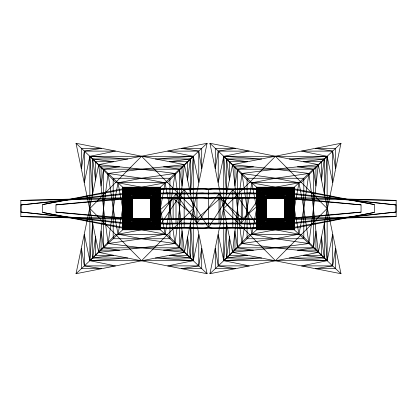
<?xml version="1.0" encoding="UTF-8"?>
<svg xmlns="http://www.w3.org/2000/svg" width="417" height="417" viewBox="0 0 417 417"><rect width="100%" height="100%" fill="white"/><g stroke="black" fill="none" stroke-linecap="round" stroke-linejoin="round"><path stroke-width="0.63" d="M158.491 189.354L159.179 228.417L124.626 227.646L123.938 188.583L158.491 189.354L158.491 227.646L159.179 188.583L124.626 189.354L123.938 228.417L158.491 227.646L184.168 189.354L208.5 227.646L232.832 189.354L258.509 227.646L257.821 188.583L292.374 189.354L293.062 228.417L123.938 228.417L123.938 188.583L159.977 187.697L141.561 187.202L123.145 187.697L159.179 188.583L159.179 228.417L123.145 229.303L141.561 229.798L159.977 229.303L123.938 228.417L42.675 212.441L42.675 204.559L123.938 188.583L293.062 188.583L293.062 228.417L258.509 227.646L258.509 189.354L291.66 190.152L259.859 190.866L290.341 191.627L261.162 192.32L289.064 193.05L395.931 204.935L395.931 212.065L289.064 223.95L261.162 224.68L290.341 225.373L259.859 226.134L291.66 226.848L258.509 227.646L250.461 228.417L232.832 227.646L213.478 228.417L208.5 227.646L203.522 228.417L184.168 227.646L166.539 228.417L158.491 227.646L125.34 226.848L157.141 226.134L126.659 225.373L155.838 224.68L127.936 223.95L21.069 212.065L21.069 204.935L127.936 193.05L155.838 192.32L126.659 191.627L157.141 190.866L125.34 190.152L158.491 189.354L166.539 188.583L184.168 189.354L203.522 188.583L208.5 189.354L213.478 188.583L232.832 189.354L250.461 188.583L258.509 189.354L257.821 228.417L293.855 229.303L275.439 229.798L257.023 229.303L293.062 228.417L374.325 212.441L374.325 204.559L293.062 188.583L257.023 187.697L275.439 187.202L293.855 187.697L257.821 188.583L257.821 228.417L292.374 227.646L374.325 212.441M76.03 273.714L184.403 252.363L207.087 143.286L98.714 164.637L76.03 273.714L122.697 229.798L123.547 188.15L123.938 208.5L123.547 228.85L122.697 187.202L76.03 143.286L98.714 252.363L207.087 273.714L184.403 164.637L76.03 143.286M207.087 143.286L160.42 187.202L159.57 228.85L159.179 208.5L159.57 188.15L160.42 229.798L207.087 273.714M209.913 273.714L318.286 252.363L340.97 143.286L232.597 164.637L209.913 273.714L256.58 229.798L257.43 188.15L257.821 208.5L257.43 228.85L256.58 187.202L209.913 143.286L232.597 252.363L340.97 273.714L318.286 164.637L209.913 143.286M340.97 143.286L294.303 187.202L293.453 228.85L293.062 208.5L293.453 188.15L294.303 229.798L340.97 273.714M396.15 200.389L266.552 198.346L250.518 197.549L232.894 198.346L215.266 197.549L208.5 198.346L201.734 197.549L184.105 198.346L166.482 197.549L150.448 198.346L131.954 197.549L131.954 219.451L285.046 219.451L361.054 212.138L361.054 204.862L285.046 197.549L131.954 197.549L55.946 204.862L55.946 212.138L131.954 219.451L151.866 220.239L130.683 220.874L153.201 221.729L129.327 222.391L154.467 223.147L167.149 223.95L184.272 223.147L202.709 223.95L208.5 223.147L214.291 223.95L232.728 223.147L249.851 223.95L262.533 223.147L287.673 222.391L263.799 221.729L286.317 220.874L265.134 220.239L396.15 216.611L396.15 200.389L265.134 196.761L286.317 196.126L263.799 195.271L287.673 194.609L262.533 193.853L249.851 193.05L232.728 193.853L214.291 193.05L208.5 193.853L202.709 193.05L184.272 193.853L167.149 193.05L154.467 193.853L129.327 194.609L153.201 195.271L130.683 196.126L151.866 196.761L131.954 197.549L20.85 200.389L20.85 216.611L131.954 219.451L132.669 198.346L122.697 187.202L160.42 187.202L160.42 229.798L122.697 229.798L122.697 187.202M160.42 229.798L150.448 218.654L151.162 197.549L131.251 196.761L152.434 196.126L129.916 195.271L153.79 194.609L128.65 193.853L21.069 204.935M256.58 187.202L256.58 229.798L294.303 229.798L294.303 187.202L256.58 187.202L266.552 198.346L265.837 219.451L285.749 220.239L264.566 220.874L287.084 221.729L263.21 222.391L288.35 223.147L395.931 212.065M131.954 219.451L150.448 218.654L173.128 198.346L196.98 218.654L220.155 198.346L242.704 218.654L266.552 198.346L285.046 197.549L284.331 218.654L294.303 229.798M89.858 260.698L92.694 222.542L92.694 258.029L127.842 258.029L89.858 260.698L84.349 234.49L84.349 265.884L101.513 268.652L81.409 268.652L81.409 248.35L84.349 265.884L115.446 265.884L89.858 260.698L89.858 156.302L115.446 151.116L84.349 151.116L81.409 168.65L81.409 148.348L101.513 148.348L84.349 151.116L84.349 182.51L89.858 156.302L193.259 156.302L198.768 182.51L198.768 151.116L181.603 148.348L201.708 148.348L201.708 168.65L198.768 151.116L167.676 151.116L193.259 156.302L193.259 260.698L167.676 265.884L198.768 265.884L201.708 248.35L201.708 268.652L181.603 268.652L198.768 265.884L198.768 234.49L193.259 260.698L89.858 260.698L115.707 234.599L167.41 234.599L193.259 260.698L155.275 258.029L190.423 258.029L190.423 222.542L193.259 260.698M193.259 156.302L190.423 194.458L190.423 158.971L155.275 158.971L193.259 156.302L167.41 182.401L115.707 182.401L89.858 156.302L127.842 158.971L92.694 158.971L92.694 194.458L89.858 156.302M223.741 260.698L226.577 222.542L226.577 258.029L261.725 258.029L223.741 260.698L218.232 234.49L218.232 265.884L235.397 268.652L215.292 268.652L215.292 248.35L218.232 265.884L249.324 265.884L223.741 260.698L223.741 156.302L249.324 151.116L218.232 151.116L215.292 168.65L215.292 148.348L235.397 148.348L218.232 151.116L218.232 182.51L223.741 156.302L327.142 156.302L332.651 182.51L332.651 151.116L315.487 148.348L335.591 148.348L335.591 168.65L332.651 151.116L301.554 151.116L327.142 156.302L327.142 260.698L301.554 265.884L332.651 265.884L335.591 248.35L335.591 268.652L315.487 268.652L332.651 265.884L332.651 234.49L327.142 260.698L223.741 260.698L249.59 234.599L301.293 234.599L327.142 260.698L289.158 258.029L324.306 258.029L324.306 222.542L327.142 260.698M327.142 156.302L324.306 194.458L324.306 158.971L289.158 158.971L327.142 156.302L301.293 182.401L249.59 182.401L223.741 156.302L261.725 158.971L226.577 158.971L226.577 194.458L223.741 156.302M42.675 212.441L124.626 227.646L157.777 226.848L125.976 226.134L156.464 225.373L127.279 224.68L155.187 223.95L155.187 193.05L128.65 193.853L127.936 223.95L154.467 223.147L176.01 193.853L196.949 223.147L219.034 193.853L241.292 223.147L262.533 193.853L289.064 193.05L289.064 223.95L127.936 223.95L127.936 193.05L289.064 193.05L288.35 223.147L261.813 223.95L261.813 193.05L289.721 192.32L260.536 191.627L291.024 190.866L259.223 190.152L292.374 189.354L374.325 204.559M160.42 187.202L150.448 198.346L150.448 218.654L166.482 219.451L184.105 218.654L201.734 219.451L208.5 218.654L215.266 219.451L232.894 218.654L250.518 219.451L266.552 218.654L396.15 216.611M122.697 229.798L132.669 218.654L132.669 198.346L151.162 197.549L151.162 219.451L131.251 220.239L152.434 220.874L129.916 221.729L153.79 222.391L128.65 223.147L21.069 212.065M294.303 187.202L284.331 198.346L284.331 218.654L265.837 219.451L265.837 197.549L285.749 196.761L264.566 196.126L287.084 195.271L263.21 194.609L288.35 193.853L395.931 204.935M256.58 229.798L266.552 218.654L266.552 198.346M42.675 204.559L124.626 189.354L292.374 189.354L292.374 227.646L124.626 227.646L124.626 189.354L157.777 190.152L125.976 190.866L156.464 191.627L127.279 192.32L155.187 193.05L154.467 223.147L154.467 193.853L127.936 193.05L128.65 223.147L155.187 223.95L154.467 193.853M55.946 204.862L132.669 198.346L284.331 198.346L361.054 204.862M361.054 212.138L284.331 218.654L132.669 218.654L55.946 212.138M258.509 189.354L293.062 188.583L292.374 227.646L259.223 226.848L291.024 226.134L260.536 225.373L289.721 224.68L261.813 223.95L262.533 193.853L262.533 223.147L289.064 223.95L288.35 193.853L261.813 193.05L262.533 223.147M20.85 200.389L150.448 198.346L151.162 219.451L132.669 218.654L131.954 197.549M20.85 216.611L150.448 218.654M285.046 219.451L266.552 218.654L265.837 197.549L284.331 198.346L285.046 219.451L285.046 197.549M242.704 198.346L242.704 218.654M241.292 193.853L241.292 223.147M232.832 189.354L232.832 227.646M220.155 198.346L220.155 218.654M219.034 193.853L219.034 223.147M208.5 189.354L208.5 227.646M196.949 193.853L196.949 223.147M184.168 189.354L184.168 227.646M176.01 193.853L176.01 223.147M173.128 198.346L173.128 218.654M124.991 189.761L124.626 208.5L124.991 227.239L125.663 190.517L126.325 225.743L126.971 191.982L127.612 224.304L127.936 208.5L127.612 192.696L126.971 225.018L126.325 191.257L125.663 226.483L124.991 189.761M156.792 191.257L156.146 225.018L155.505 192.696L155.187 208.5L155.505 224.304L156.146 191.982L156.792 225.743L157.454 190.517L158.126 227.239L158.491 208.5L158.126 189.761L157.454 226.483L156.792 191.257M258.874 189.761L258.509 208.5L258.874 227.239L259.546 190.517L260.208 225.743L260.854 191.982L261.495 224.304L261.813 208.5L261.495 192.696L260.854 225.018L260.208 191.257L259.546 226.483L258.874 189.761M290.675 191.257L290.029 225.018L289.388 192.696L289.064 208.5L289.388 224.304L290.029 191.982L290.675 225.743L291.337 190.517L292.009 227.239L292.374 208.5L292.009 189.761L291.337 226.483L290.675 191.257M129.63 194.947L128.999 222.756L128.65 208.5L128.999 194.244L129.63 222.053L130.312 195.714L130.974 220.546L131.616 197.168L131.954 208.5L131.616 219.832L130.974 196.454L130.312 221.286L129.63 194.947M154.123 194.244L153.487 222.053L152.804 195.714L152.142 220.546L151.501 197.168L151.162 208.5L151.501 219.832L152.142 196.454L152.804 221.286L153.487 194.947L154.123 222.756L154.467 208.5L154.123 194.244M263.513 194.947L262.877 222.756L262.533 208.5L262.877 194.244L263.513 222.053L264.196 195.714L264.858 220.546L265.499 197.168L265.837 208.5L265.499 219.832L264.858 196.454L264.196 221.286L263.513 194.947M288.001 194.244L287.37 222.053L286.688 195.714L286.026 220.546L285.384 197.168L285.046 208.5L285.384 219.832L286.026 196.454L286.688 221.286L287.37 194.947L288.001 222.756L288.35 208.5L288.001 194.244M103.557 208.5L98.714 252.363L141.561 247.807L175.02 243.538L179.56 208.5L184.403 164.637L141.561 169.193L108.097 173.462L103.557 208.5L108.097 243.538L141.561 247.807L184.403 252.363L179.56 208.5L175.02 173.462L141.561 169.193L98.714 164.637L103.557 208.5M237.44 208.5L232.597 252.363L275.439 247.807L308.903 243.538L313.443 208.5L318.286 164.637L275.439 169.193L241.98 173.462L237.44 208.5L241.98 243.538L275.439 247.807L318.286 252.363L313.443 208.5L308.903 173.462L275.439 169.193L232.597 164.637L237.44 208.5M95.597 236.919L92.694 258.029L113.805 255.298L95.597 255.298L95.597 236.919M190.423 158.971L187.52 180.081L187.52 161.702L169.318 161.702L190.423 158.971M229.48 236.919L226.577 258.029L247.682 255.298L229.48 255.298L229.48 236.919M324.306 158.971L321.403 180.081L321.403 161.702L303.195 161.702L324.306 158.971M113.195 208.5L108.097 243.538L141.561 238.743L165.09 234.192L169.922 208.5L175.02 173.462L141.561 178.257L118.032 182.808L113.195 208.5L118.032 234.192L141.561 238.743L175.02 243.538L169.922 208.5L165.09 182.808L141.561 178.257L108.097 173.462L113.195 208.5M247.078 208.5L241.98 243.538L275.439 238.743L298.968 234.192L303.805 208.5L308.903 173.462L275.439 178.257L251.91 182.808L247.078 208.5L251.91 234.192L275.439 238.743L308.903 243.538L303.805 208.5L298.968 182.808L275.439 178.257L241.98 173.462L247.078 208.5M103.557 169.193L101.081 186.071L101.081 166.863L119.653 166.863L103.557 169.193L103.557 247.807L119.653 250.137L101.081 250.137L101.081 230.929L103.557 247.807L179.56 247.807L182.036 230.929L182.036 250.137L163.464 250.137L179.56 247.807L179.56 169.193L163.464 166.863L182.036 166.863L182.036 186.071L179.56 169.193L103.557 169.193M237.44 169.193L234.964 186.071L234.964 166.863L253.536 166.863L237.44 169.193L237.44 247.807L253.536 250.137L234.964 250.137L234.964 230.929L237.44 247.807L313.443 247.807L315.919 230.929L315.919 250.137L297.347 250.137L313.443 247.807L313.443 169.193L297.347 166.863L315.919 166.863L315.919 186.071L313.443 169.193L237.44 169.193M122.697 208.5L118.032 234.192L141.561 229.798L165.09 234.192L160.42 208.5L165.09 182.808L141.561 187.202L118.032 182.808L122.697 208.5M256.58 208.5L251.91 234.192L275.439 229.798L298.968 234.192L294.303 208.5L298.968 182.808L275.439 187.202L251.91 182.808L256.58 208.5M141.561 156.302L89.858 208.5L141.561 260.698L193.259 208.5L141.561 156.302M275.439 156.302L223.741 208.5L275.439 260.698L327.142 208.5L275.439 156.302M113.805 161.702L95.597 161.702L95.597 180.081L92.694 158.971L113.805 161.702M247.682 161.702L229.48 161.702L229.48 180.081L226.577 158.971L247.682 161.702M169.922 178.257L113.195 178.257L113.195 238.743L169.922 238.743L169.922 178.257M303.805 178.257L247.078 178.257L247.078 238.743L303.805 238.743L303.805 178.257M288.35 193.853L128.65 193.853L128.65 223.147L288.35 223.147L288.35 193.853M187.52 255.298L169.318 255.298L190.423 258.029L187.52 236.919L187.52 255.298M321.403 255.298L303.195 255.298L324.306 258.029L321.403 236.919L321.403 255.298"/></g></svg>
